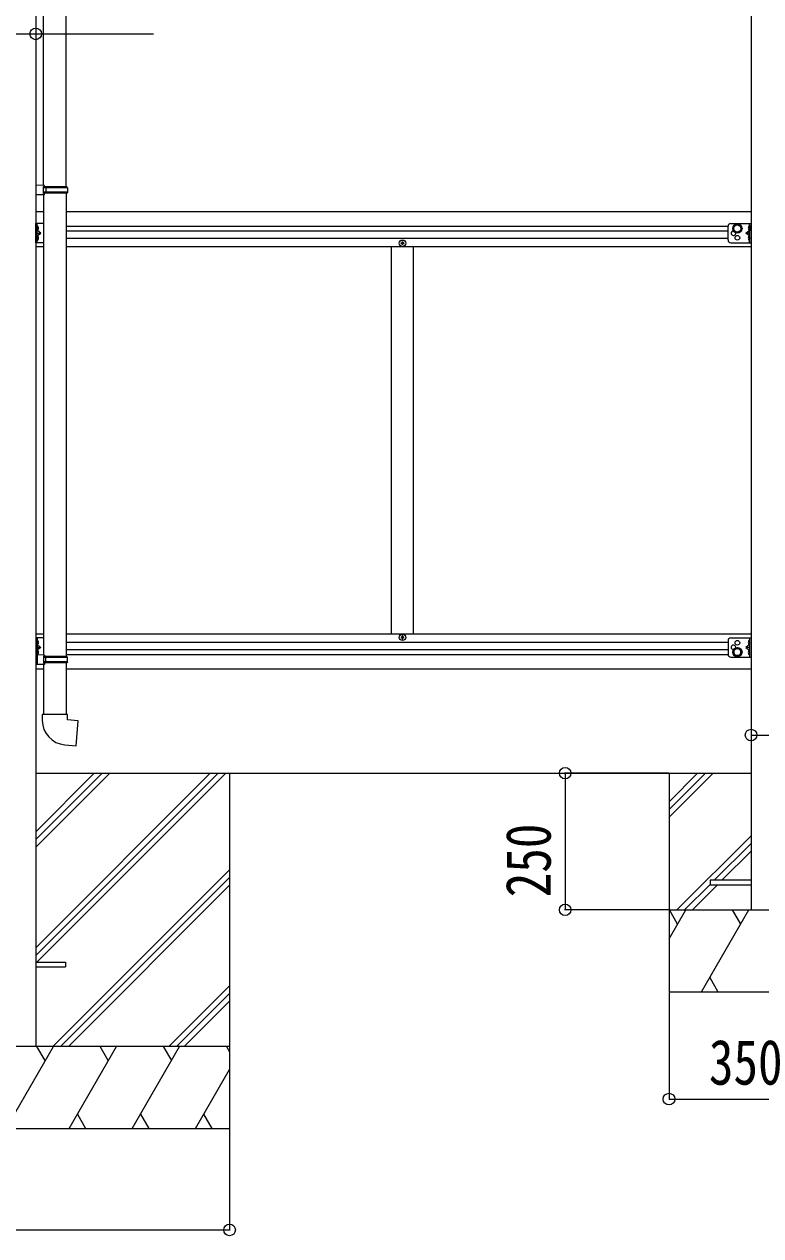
# Model space of a CAD drawing. Units: millimetres, scale not verified. Extents: x -10512 to 10512, y -7425 to 7425.
# Drawn here: x -1877 to -530, y -4787 to -2570 of the extents above; entities that cross this region are included whole.
import ezdxf
from ezdxf.enums import TextEntityAlignment as Align

# ---------------------------------------------------------------- set-up
doc = ezdxf.new("R2010")
doc.units = ezdxf.units.MM
doc.header["$LTSCALE"] = 30
for name, color, linetype in [('0-4_YKK_13', 4, 'Continuous'), ('0-5_YKK_A1', 4, 'Continuous'), ('0-6_YKK_D', 6, 'Continuous')]:
    doc.layers.add(name, color=color, linetype=linetype)
doc.styles.add('ＭＳ ゴシック', font='')
doc.styles.get('ＭＳ ゴシック').set_extended_font_data('MS Gothic')

msp = doc.modelspace()

# ---------------------------------------------------------------- linework, layer by layer
at = {"layer": '0-4_YKK_13'}
for p, q in [((-1841.71, -2864.81), (-1841.71, -2022.67)), ((-1799.71, -2867.37), (-1799.71, -2020.11)), ((-1839.71, -2864.87), (-1855.71, -2864.4)), ((-1855.71, -2864.4), (-1855.71, -2882.34)), ((-1839.71, -2866.87), (-1841.71, -2866.87)), ((-1798.71, -2867.37), (-1841.71, -2867.37)), ((-1797.71, -2869.37), (-1841.71, -2869.37)), ((-1797.71, -2877.37), (-1841.71, -2877.37)), ((-1798.71, -2879.37), (-1841.71, -2879.37)), ((-1839.71, -2866.87), (-1839.71, -2864.87)), ((-1839.71, -2881.87), (-1839.71, -2879.87)), ((-1837.23, -2869.37), (-1836.8, -2867.37)), ((-1799.71, -2879.37), (-1799.71, -3726.62)), ((-1797.71, -2869.37), (-1798.71, -2867.37)), ((-1797.71, -2877.37), (-1798.71, -2879.37)), ((-1797.71, -2869.37), (-1797.71, -2877.37)), ((-1839.71, -2881.87), (-1855.71, -2882.34)), ((-1841.71, -2881.92), (-1841.71, -3724.06)), ((-1855.71, -2969.69), (-1855.71, -2934.69)), ((-1841.71, -2934.69), (-1855.71, -2934.69)), ((-1853.18, -2942.04), (-1853.79, -2943.19)), ((-1853.18, -2944.33), (-1853.79, -2943.19)), ((-1853.21, -2969.69), (-1853.21, -2934.69)), ((-1853.21, -2938.49), (-1852.92, -2938.49)), ((-1853.21, -2938.49), (-1853.21, -2947.89)), ((-1852.92, -2947.89), (-1853.21, -2947.89)), ((-1851.1, -2941.04), (-1853.12, -2942.04)), ((-1851.1, -2945.34), (-1853.12, -2944.33)), ((-1852.92, -2938.49), (-1852.92, -2947.89)), ((-589.41, -2964.69), (-589.41, -2939.69)), ((-584.41, -2934.69), (-547.41, -2934.69)), ((-552.02, -2941.04), (-550, -2942.04)), ((-552.02, -2945.34), (-550, -2944.33)), ((-549.91, -2938.49), (-550.2, -2938.49)), ((-550.2, -2938.49), (-550.2, -2947.89)), ((-550.2, -2947.89), (-549.91, -2947.89)), ((-549.93, -2942.04), (-549.32, -2943.19)), ((-549.93, -2944.33), (-549.32, -2943.19)), ((-549.91, -2969.69), (-549.91, -2934.69)), ((-549.91, -2938.49), (-549.91, -2947.89)), ((-547.41, -2969.69), (-547.41, -2934.69)), ((-1841.71, -2969.69), (-1855.71, -2969.69)), ((-1853.18, -2960.04), (-1853.79, -2961.19)), ((-1853.18, -2962.33), (-1853.79, -2961.19)), ((-1853.21, -2952.19), (-1846.21, -2952.19)), ((-1852.92, -2956.49), (-1853.21, -2956.49)), ((-1853.21, -2965.89), (-1853.21, -2956.49)), ((-1853.21, -2965.89), (-1852.92, -2965.89)), ((-1851.1, -2959.04), (-1853.12, -2960.04)), ((-1851.1, -2963.34), (-1853.12, -2962.33)), ((-1852.92, -2965.89), (-1852.92, -2956.49)), ((-584.41, -2969.69), (-547.41, -2969.69)), ((-549.91, -2952.19), (-556.91, -2952.19)), ((-552.02, -2959.04), (-550, -2960.04)), ((-552.02, -2963.34), (-550, -2962.33)), ((-550.2, -2956.49), (-549.91, -2956.49)), ((-550.2, -2965.89), (-550.2, -2956.49)), ((-549.91, -2965.89), (-550.2, -2965.89)), ((-549.93, -2960.04), (-549.32, -2961.19)), ((-549.93, -2962.33), (-549.32, -2961.19)), ((-549.91, -2965.89), (-549.91, -2956.49)), ((-1186.41, -2971.19), (-1187.41, -2971.19)), ((-1855.71, -3692.69), (-1855.71, -3727.69)), ((-1841.71, -3692.69), (-1855.71, -3692.69)), ((-1853.18, -3700.04), (-1853.79, -3701.19)), ((-1853.18, -3702.33), (-1853.79, -3701.19)), ((-1853.21, -3692.69), (-1853.21, -3723.72)), ((-1853.21, -3696.49), (-1852.92, -3696.49)), ((-1853.21, -3696.49), (-1853.21, -3705.89)), ((-1851.1, -3699.04), (-1853.12, -3700.04)), ((-1852.92, -3696.49), (-1852.92, -3705.89)), ((-1186.41, -3691.19), (-1187.41, -3691.19)), ((-589.41, -3697.69), (-589.41, -3722.69)), ((-584.41, -3692.69), (-547.41, -3692.69)), ((-552.02, -3699.04), (-550, -3700.04)), ((-549.91, -3696.49), (-550.2, -3696.49)), ((-550.2, -3696.49), (-550.2, -3705.89)), ((-549.93, -3700.04), (-549.32, -3701.19)), ((-549.93, -3702.33), (-549.32, -3701.19)), ((-549.91, -3692.69), (-549.91, -3727.69)), ((-549.91, -3696.49), (-549.91, -3705.89)), ((-547.41, -3692.69), (-547.41, -3727.69)), ((-1839.71, -3724.12), (-1855.71, -3723.65)), ((-1853.18, -3718.04), (-1853.79, -3719.19)), ((-1853.18, -3720.33), (-1853.79, -3719.19)), ((-1852.92, -3705.89), (-1853.21, -3705.89)), ((-1853.21, -3710.19), (-1846.21, -3710.19)), ((-1852.92, -3714.49), (-1853.21, -3714.49)), ((-1853.21, -3723.89), (-1853.21, -3714.49)), ((-1851.1, -3703.34), (-1853.12, -3702.33)), ((-1851.1, -3717.04), (-1853.12, -3718.04)), ((-1851.1, -3721.34), (-1853.12, -3720.33)), ((-1852.92, -3723.89), (-1852.92, -3714.49)), ((-1852.71, -3741.59), (-1852.71, -3723.65)), ((-549.91, -3710.19), (-556.91, -3710.19)), ((-552.02, -3703.34), (-550, -3702.33)), ((-552.02, -3717.04), (-550, -3718.04)), ((-552.02, -3721.34), (-550, -3720.33)), ((-550.2, -3705.89), (-549.91, -3705.89)), ((-550.2, -3714.49), (-549.91, -3714.49)), ((-550.2, -3723.89), (-550.2, -3714.49)), ((-549.93, -3718.04), (-549.32, -3719.19)), ((-549.93, -3720.33), (-549.32, -3719.19)), ((-549.91, -3723.89), (-549.91, -3714.49)), ((-1839.71, -3741.12), (-1855.71, -3741.59)), ((-1853.21, -3723.89), (-1852.92, -3723.89)), ((-1798.71, -3726.62), (-1841.71, -3726.62)), ((-1797.71, -3728.62), (-1841.71, -3728.62)), ((-1797.71, -3736.62), (-1841.71, -3736.62)), ((-1798.71, -3738.62), (-1841.71, -3738.62)), ((-1839.71, -3739.12), (-1841.71, -3739.12)), ((-1841.71, -3741.18), (-1841.71, -3832.62)), ((-1839.71, -3724.12), (-1839.71, -3726.12)), ((-1839.71, -3739.12), (-1839.71, -3741.12)), ((-1837.23, -3736.62), (-1836.8, -3738.62)), ((-1799.71, -3738.62), (-1799.71, -3832.62)), ((-1797.71, -3728.62), (-1798.71, -3726.62)), ((-1797.71, -3736.62), (-1798.71, -3738.62)), ((-1797.71, -3736.62), (-1797.71, -3728.62)), ((-584.41, -3727.69), (-547.41, -3727.69)), ((-549.91, -3723.89), (-550.2, -3723.89)), ((-1797.71, -3832.62), (-1843.71, -3832.62)), ((-1843.71, -3832.62), (-1843.71, -3843.53)), ((-1797.71, -3842.62), (-1797.71, -3832.62)), ((-547.41, -4136.19), (-622.41, -4136.19)), ((-1855.71, -4285.69), (-1800.91, -4285.69)), ((-1855.71, -4294.69), (-1800.91, -4294.69)), ((-1800.91, -4285.69), (-1800.91, -4294.69))]:
    msp.add_line(p, q, dxfattribs=at)
for points in [[(-1839.71, -2879.87), (-1841.71, -2879.87), (-1841.71, -2866.87)], [(-1837.23, -2869.37), (-1837.23, -2877.37), (-1836.8, -2879.37)], [(-1852.61, -2956.76), (-1846.21, -2952.19), (-1852.61, -2947.61)], [(-550.51, -2956.76), (-556.91, -2952.19), (-550.51, -2947.61)], [(-1185.41, -2969.19), (-1185.41, -2968.19), (-1184.41, -2968.19), (-1184.41, -2969.19)], [(-1187.41, -2971.19), (-1187.41, -2970.19), (-1186.41, -2970.19)], [(-1184.41, -2972.19), (-1184.41, -2973.19), (-1185.41, -2973.19), (-1185.41, -2972.19)], [(-1183.41, -2970.19), (-1182.41, -2970.19), (-1182.41, -2971.19), (-1183.41, -2971.19)], [(-1187.41, -3691.19), (-1187.41, -3692.19), (-1186.41, -3692.19)], [(-1184.41, -3690.19), (-1184.41, -3689.19), (-1185.41, -3689.19), (-1185.41, -3690.19)], [(-1185.41, -3693.19), (-1185.41, -3694.19), (-1184.41, -3694.19), (-1184.41, -3693.19)], [(-1183.41, -3692.19), (-1182.41, -3692.19), (-1182.41, -3691.19), (-1183.41, -3691.19)], [(-1852.61, -3705.61), (-1846.21, -3710.19), (-1852.61, -3714.76)], [(-550.51, -3705.61), (-556.91, -3710.19), (-550.51, -3714.76)], [(-1839.71, -3726.12), (-1841.71, -3726.12), (-1841.71, -3739.12)], [(-1837.23, -3736.62), (-1837.23, -3728.62), (-1836.8, -3726.62)], [(-1802.63, -3888.36), (-1781.79, -3890.19), (-1777.79, -3844.36), (-1797.71, -3842.62)], [(-622.41, -4136.19), (-622.41, -4144.19), (-547.41, -4144.19)]]:
    msp.add_lwpolyline(points, dxfattribs=at)
for points in [[(-572.41, -2936.18), (-565.91, -2939.93), (-565.91, -2947.44), (-572.41, -2951.19), (-578.91, -2947.44), (-578.91, -2939.93)], [(-572.41, -3726.19), (-565.91, -3722.44), (-565.91, -3714.93), (-572.41, -3711.18), (-578.91, -3714.93), (-578.91, -3722.44)]]:
    msp.add_lwpolyline(points, close=True, dxfattribs=at)
for centre, radius in [((-572.41, -2943.69), 8.5), ((-572.41, -2943.69), 7.5), ((-572.41, -2943.69), 6.5), ((-1184.91, -2970.69), 5.9), ((-572.41, -2960.69), 4.25), ((-1184.91, -3691.69), 5.9), ((-572.41, -3701.69), 4.25), ((-572.41, -3718.69), 8.5), ((-572.41, -3718.69), 7.5), ((-572.41, -3718.69), 6.5)]:
    msp.add_circle(centre, radius, dxfattribs=at)
for centre, radius, start, end in [((-1856.81, -2943.19), 6.1, 309.60193, 50.39807), ((-584.41, -2939.69), 5, 90, 180), ((-579.41, -2952.19), 4.25, 94.76077, 6.29431), ((-546.31, -2943.19), 6.1, 129.60193, 230.39807), ((-1856.81, -2961.19), 6.1, 309.60193, 50.39807), ((-1186.41, -2969.19), 1, 270, 0), ((-1183.41, -2969.19), 1, 180, 270), ((-584.41, -2964.69), 5, 180, 270), ((-546.31, -2961.19), 6.1, 129.60193, 230.39807), ((-1186.41, -2972.19), 1, 0, 90), ((-1183.41, -2972.19), 1, 90, 180), ((-1856.81, -3701.19), 6.1, 309.60193, 50.39807), ((-1186.41, -3690.19), 1, 270, 0), ((-1186.41, -3693.19), 1, 0, 90), ((-1183.41, -3690.19), 1, 180, 270), ((-1183.41, -3693.19), 1, 90, 180), ((-584.41, -3697.69), 5, 90, 180), ((-546.31, -3701.19), 6.1, 129.60193, 230.39807), ((-1856.81, -3719.19), 6.1, 309.60193, 50.39807), ((-584.41, -3722.69), 5, 180, 270), ((-579.41, -3710.19), 4.25, 353.70569, 265.23923), ((-546.31, -3719.19), 6.1, 129.60193, 230.39807), ((-1798.71, -3843.53), 45, 180, 265)]:
    msp.add_arc(centre, radius, start, end, dxfattribs=at)
at = {"layer": '0-5_YKK_A1'}
for p, q in [((-1855.71, -1811.19), (-1855.71, -4440.19)), ((-547.41, -1827.19), (-547.41, -4190.19)), ((-1841.71, -2913.19), (-1855.71, -2913.19)), ((-547.41, -2913.19), (-1799.71, -2913.19)), ((-1799.71, -2939.19), (-589.38, -2939.19)), ((-1799.71, -2948.19), (-589.41, -2948.19)), ((-1799.71, -2961.69), (-589.41, -2961.69)), ((-1841.71, -2977.19), (-1855.71, -2977.19)), ((-547.41, -2977.19), (-1799.71, -2977.19)), ((-1204.91, -3685.19), (-1204.91, -2977.19)), ((-1164.91, -3685.19), (-1164.91, -2977.19)), ((-1855.71, -3685.19), (-1841.71, -3685.19)), ((-1799.71, -3685.19), (-547.41, -3685.19)), ((-1799.71, -3700.69), (-589.41, -3700.69)), ((-1799.71, -3714.19), (-589.41, -3714.19)), ((-1799.71, -3723.19), (-589.38, -3723.19)), ((-1855.71, -3749.19), (-1841.71, -3749.19)), ((-1799.71, -3749.19), (-547.41, -3749.19)), ((-1855.71, -4287.75), (-1508.15, -3940.19)), ((-1855.71, -4259.46), (-1536.43, -3940.19)), ((-1855.71, -4273.6), (-1522.29, -3940.19)), ((-1855.71, -4075.62), (-1720.28, -3940.19)), ((-1855.71, -4047.33), (-1748.56, -3940.19)), ((-1855.71, -4061.47), (-1734.42, -3940.19)), ((-1855.71, -3940.19), (-547.41, -3940.19)), ((-1501.11, -3940.19), (-1501.11, -4590.19)), ((-697.41, -3940.19), (-697.41, -4340.19)), ((-697.41, -3992.53), (-645.06, -3940.19)), ((-697.41, -4006.68), (-630.92, -3940.19)), ((-697.41, -4020.82), (-616.78, -3940.19)), ((-682.93, -4190.19), (-547.41, -4054.67)), ((-614.79, -4136.19), (-547.41, -4068.81)), ((-600.65, -4136.19), (-547.41, -4082.95)), ((-1824.3, -4440.19), (-1501.11, -4117)), ((-1810.16, -4440.19), (-1501.11, -4131.14)), ((-668.79, -4190.19), (-622.41, -4143.81)), ((-654.65, -4190.19), (-608.65, -4144.19)), ((-1796.02, -4440.19), (-1501.11, -4145.28)), ((-697.41, -4190.19), (-347.41, -4190.19)), ((-697.41, -4243.3), (-666.74, -4190.19)), ((-681.74, -4216.17), (-696.75, -4190.19)), ((-637.88, -4340.19), (-551.27, -4190.19)), ((-566.27, -4216.17), (-581.28, -4190.19)), ((-622.88, -4314.21), (-607.88, -4340.19)), ((-1612.17, -4440.19), (-1501.11, -4329.13)), ((-1598.03, -4440.19), (-1501.11, -4343.27)), ((-697.41, -4340.19), (-347.41, -4340.19)), ((-1583.88, -4440.19), (-1501.11, -4357.41)), ((-1501.11, -4440.19), (-2301.11, -4440.19)), ((-1909.95, -4590.19), (-1823.35, -4440.19)), ((-1838.35, -4466.17), (-1853.35, -4440.18)), ((-1794.48, -4590.19), (-1707.88, -4440.19)), ((-1722.88, -4466.17), (-1737.88, -4440.19)), ((-1679.01, -4590.19), (-1592.41, -4440.19)), ((-1622.41, -4440.19), (-1607.41, -4466.17)), ((-1506.94, -4440.19), (-1501.11, -4450.29)), ((-1563.54, -4590.19), (-1501.11, -4482.05)), ((-1779.48, -4564.21), (-1764.48, -4590.19)), ((-1664.01, -4564.21), (-1649.01, -4590.19)), ((-1548.54, -4564.21), (-1533.54, -4590.19)), ((-2301.11, -4590.19), (-1501.11, -4590.19))]:
    msp.add_line(p, q, dxfattribs=at)
at = {"layer": '0-6_YKK_D'}
for p, q in [((-547.41, -3831.23), (-547.41, -3871.48)), ((-698.41, -3940.19), (-888.38, -3940.19)), ((-887.38, -3940.19), (-887.38, -4190.19)), ((-698.41, -4190.19), (-888.38, -4190.19)), ((-697.41, -4341.19), (-697.41, -4537.46)), ((-697.41, -4536.46), (-347.41, -4536.46)), ((-1501.11, -4575.97), (-1501.11, -4776.9)), ((-2301.11, -4775.9), (-1501.11, -4775.9))]:
    msp.add_line(p, q, dxfattribs=at)
for points in [[(-1946.11, -2587.66), (-1855.71, -2587.66), (-1640.28, -2587.66)], [(-547.41, -3870.48), (-497.41, -3870.48), (-319.58, -3870.48)]]:
    msp.add_lwpolyline(points, dxfattribs=at)
for centre in [(-1855.71, -2587.66), (-547.41, -3870.48), (-887.38, -3940.19), (-887.38, -4190.19), (-697.41, -4536.46), (-1501.11, -4775.9)]:
    msp.add_circle(centre, 10.62, dxfattribs=at)

# ---------------------------------------------------------------- texts
at = {"layer": '0-6_YKK_D', "style": 'ＭＳ ゴシック', "width": 0.8}
msp.add_text('250', height=82.48, rotation=90, dxfattribs=at).set_placement((-889.04, -4167.19), align=Align.BOTTOM_LEFT)
msp.add_text('350', height=82.48, dxfattribs=at).set_placement((-624.41, -4534.79), align=Align.BOTTOM_LEFT)

doc.saveas('drawing.dxf')
